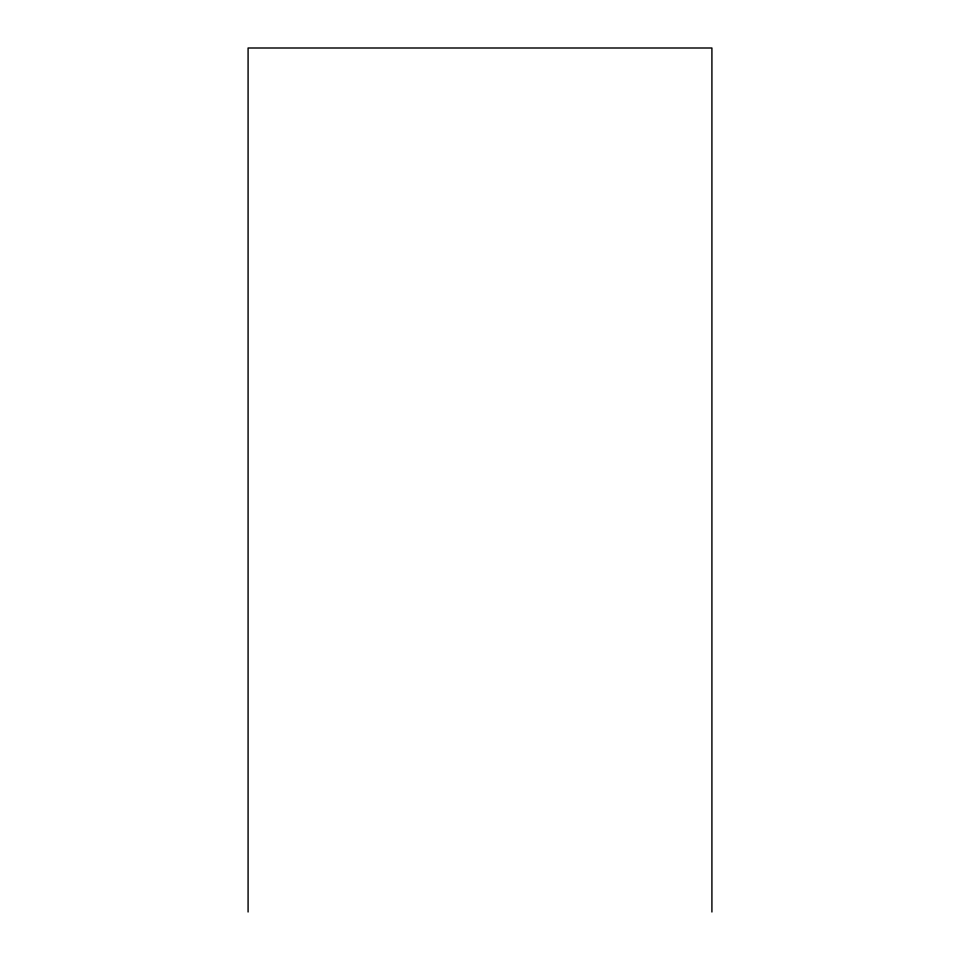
<?xml version="1.0" encoding="UTF-8"?>
<svg xmlns="http://www.w3.org/2000/svg" width="960" height="960" viewBox="0 0 960 960"><rect width="100%" height="100%" fill="white"/><g stroke="black" fill="none" stroke-linecap="round" stroke-linejoin="round"><path stroke-width="1.44" d="M711.912 912L711.912 48L248.088 48L248.088 912"/></g></svg>
